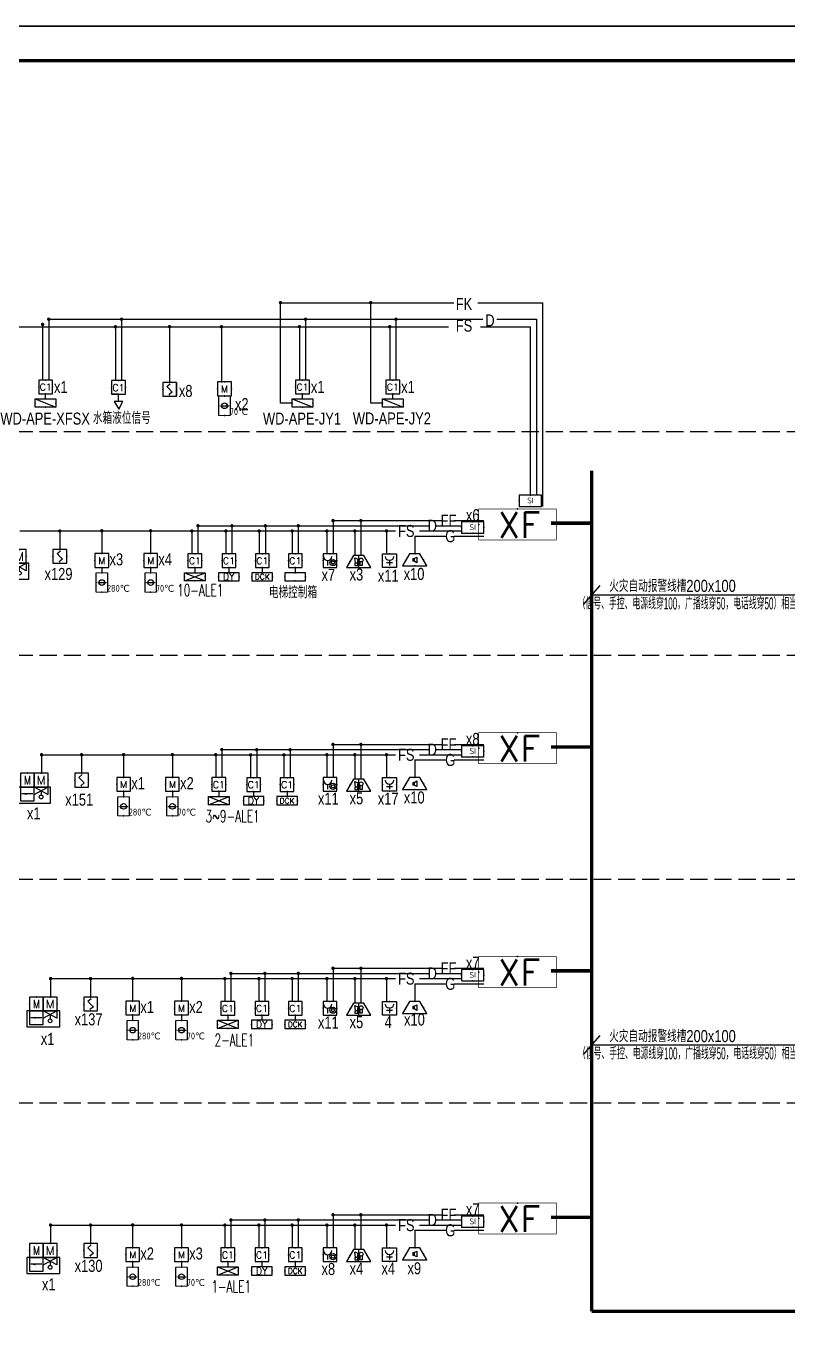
# Model space of a CAD drawing. Extents: x -54686 to 596156, y -555137 to 71395.
# Drawn here: x -26633 to -4514, y -461944 to -423826 of the extents above; entities that cross this region are included whole.
import ezdxf
from ezdxf.enums import TextEntityAlignment as Align

# ---------------------------------------------------------------- set-up
doc = ezdxf.new("R2010")
doc.units = 0
doc.header["$LTSCALE"] = 1000
doc.linetypes.add('CONTINOUS', pattern=[0])
doc.linetypes.add('DASH', pattern=[0.35, 0.25, -0.1])
doc.layers.get('0').update_dxf_attribs({"linetype": 'CONTINUOUS'})
for name, color, linetype in [('DIM-系统', 3, 'CONTINUOUS'), ('EQUIP', 3, 'CONTINUOUS'), ('EQUIP-动力', 3, 'CONTINUOUS'), ('EQUIP-消防', 3, 'CONTINUOUS'), ('EQUIP-箱柜', 3, 'CONTINUOUS'), ('LAYER1', 7, 'CONTINOUS'), ('SIG_TEXT', 7, 'CONTINUOUS'), ('TEL_TEXT', 3, 'CONTINUOUS'), ('TEL_TITLE', 6, 'CONTINUOUS'), ('WIRE', 4, 'CONTINUOUS'), ('WIRE-照明', 1, 'CONTINUOUS')]:
    doc.layers.add(name, color=color, linetype=linetype)
doc.styles.add('_HZTXT', font='ROS', dxfattribs={"width": 0.8, "bigfont": 'JD'})
doc.styles.add('_TCH_LABEL', font='COMPLEX', dxfattribs={"bigfont": 'GBCBIG'})
doc.styles.add('_TEL_DIM', font='SIMPLEX', dxfattribs={"width": 0.8, "height": 3.5, "bigfont": 'HZTXT'})
doc.styles.get("Standard").update_dxf_attribs({"font": 'GBENOR', "bigfont": 'GBCBIG'})

# ---------------------------------------------------------------- blocks, each defined once
blk = doc.blocks.new('SDG AETH AE5H')
at = {"layer": 'DIM-系统'}
blk.add_lwpolyline([(-54686, 13482), (29414, 13482), (29414, -45918), (-54686, -45918)], close=True, dxfattribs=at)
blk = doc.blocks.new('$equip$00002776')
for p, q in [((0.65, 0.65), (-0.65, 0.65)), ((-0.65, 0.65), (-0.65, 0)), ((-0.65, 0), (0.65, 0)), ((0.65, 0), (0.65, 0.65))]:
    blk.add_line(p, q)
at = {"const_width": 0.04}
blk.add_lwpolyline([(-0.65, 0.65), (-0.65, 0), (0.65, 0), (0.65, 0.65), (-0.65, 0.65), (-0.65, 0)], dxfattribs=at)
for p in [(-0.65, 0.325), (0, 0.65), (0, 0), (0.65, 0.325)]:
    blk.add_point(p)
at = {"color": 7}
blk.add_attdef('$TEXT$', text='', height=0.34, dxfattribs=at).set_placement((0.006, 0.343), align=Align.MIDDLE_CENTER)
at = {"color": 7, "flags": 1}
for tag, height, p in [('A', 0.00002, (0, 0)), ('B', 0.4, (0.905, 0.246))]:
    blk.add_attdef(tag, text='', height=height, dxfattribs=at).set_placement(p, align=Align.MIDDLE_CENTER)
blk = doc.blocks.new('$equip$00001700')
for p, q in [((-0.5, 0.5), (-0.5, -0.5)), ((0.5, 0.5), (-0.5, 0.5)), ((-0.2, 0.2), (0.05, 0.4)), ((0, 0), (-0.2, 0.2)), ((0, 0), (0.2, -0.2)), ((0.5, -0.5), (0.5, 0.5)), ((-0.5, -0.5), (0.5, -0.5)), ((0.2, -0.2), (-0.05, -0.4))]:
    blk.add_line(p, q)
for p in [(-0.5, 0), (0, 0.5), (0.5, 0), (0, -0.5)]:
    blk.add_point(p)
at = {"flags": 1}
for tag, height, p in [('A', 0.00002, (0, 0)), ('B', 0.4, (0.75, -0.204))]:
    blk.add_attdef(tag, text='', height=height, dxfattribs=at).set_placement(p, align=Align.MIDDLE_CENTER)
blk = doc.blocks.new('$equip$00001711')
for p, q in [((-0.5, 1), (-0.5, 0)), ((0.5, 1), (-0.5, 1)), ((0.5, 0), (0.5, 1)), ((-0.5, 0), (0.5, 0)), ((-0.169, 0.5), (-0.169, 0.15))]:
    blk.add_line(p, q)
for radius in [0.226, 0.113]:
    blk.add_circle((0.227, 0.36), radius)
blk.add_arc((-0.169, 0.8), 0.3, 180, 0)
for p in [(0, 1), (-0.5, 0.5), (0, 0), (0.5, 0.5)]:
    blk.add_point(p)
at = {"flags": 1}
for tag, height, p in [('A', 0.00002, (0, 0)), ('B', 0.4, (0.759, 0.309))]:
    blk.add_attdef(tag, text='', height=height, dxfattribs=at).set_placement(p, align=Align.MIDDLE_CENTER)
blk = doc.blocks.new('$equip$00001712')
for p, q in [((-0.5, 1), (-0.5, 0)), ((0.5, 1), (-0.5, 1)), ((0.5, 0), (0.5, 1)), ((-0.5, 0), (0.5, 0)), ((-0.219, 0.331), (0.222, 0.331)), ((0, 0.5), (0, 0.15))]:
    blk.add_line(p, q)
blk.add_arc((0, 0.8), 0.3, 180, 0)
for p in [(0, 1), (-0.5, 0.5), (0, 0), (0.5, 0.5)]:
    blk.add_point(p)
at = {"flags": 1}
for tag, height, p in [('A', 0.00002, (0, 0)), ('B', 0.4, (0.726, 0.302))]:
    blk.add_attdef(tag, text='', height=height, dxfattribs=at).set_placement(p, align=Align.MIDDLE_CENTER)
blk = doc.blocks.new('A$C5F0073ED')
blk.add_point((351, 1))
at = {"layer": 'EQUIP-消防'}
for p, q in [((202, 350), (0, 1)), ((0, 1), (703, 1)), ((502, 350), (202, 350)), ((502, 350), (202, 350)), ((244, 285), (332, 245)), ((264, 125), (244, 285)), ((332, 125), (244, 125)), ((244, 125), (244, 57)), ((244, 57), (332, 57)), ((332, 245), (312, 125)), ((332, 57), (332, 125)), ((352, 350), (352, 0)), ((396, 56), (396, 170)), ((456, 56), (396, 56)), ((456, 170), (456, 56)), ((703, 1), (502, 350))]:
    blk.add_line(p, q, dxfattribs=at)
blk.add_circle((426, 216), 55.4, dxfattribs=at)
for p in [(101, 175), (352, 350), (602, 175)]:
    blk.add_point(p, dxfattribs=at)
at = {"color": 7, "style": '_TEL_DIM', "flags": 1}
blk.add_attdef('A', text='', height=0.01, dxfattribs=at).set_placement((351, 1), align=Align.MIDDLE_CENTER)
blk = doc.blocks.new('$equip$00002677')
for p, q in [((-0.3, 0.699), (-0.703, 0)), ((-0.703, 0), (0.703, 0)), ((0.3, 0.699), (-0.3, 0.699)), ((-0.117, 0.421), (-0.117, 0.26)), ((-0.117, 0.421), (-0.036, 0.421)), ((-0.036, 0.26), (-0.117, 0.26)), ((-0.036, 0.421), (0.118, 0.503)), ((-0.036, 0.421), (-0.036, 0.26)), ((0.118, 0.173), (-0.036, 0.26)), ((0.118, 0.503), (0.118, 0.173)), ((0.703, 0), (0.3, 0.699))]:
    blk.add_line(p, q)
at = {"const_width": 0.04}
blk.add_lwpolyline([(-0.3, 0.699), (0.3, 0.699), (0.703, 0), (-0.703, 0), (-0.3, 0.699), (0.3, 0.699)], dxfattribs=at)
blk.add_lwpolyline([(-0.3, 0.699), (0.3, 0.699), (0.703, 0), (-0.703, 0), (-0.3, 0.699), (0.3, 0.699)], dxfattribs=at)
for p in [(-0.501, 0.349), (0, 0.699), (0, 0), (0.502, 0.349)]:
    blk.add_point(p)
at = {"color": 7, "flags": 1}
for tag, height, p in [('A', 0.00002, (0, 0)), ('B', 0.4, (0.961, 0.299))]:
    blk.add_attdef(tag, text='', height=height, dxfattribs=at).set_placement(p, align=Align.MIDDLE_CENTER)
blk = doc.blocks.new('$equip$00001424')
for p, q in [((-0.75, 0), (0.75, 0.6)), ((-0.75, 0.6), (0.75, 0)), ((0.75, 0.6), (-0.75, 0.6)), ((-0.75, 0.6), (-0.75, 0)), ((-0.75, 0), (0.75, 0)), ((0.75, 0), (0.75, 0.6))]:
    blk.add_line(p, q)
for p in [(-0.75, 0.3), (0, 0.6), (0, 0), (0.75, 0.3)]:
    blk.add_point(p)
at = {"style": '_TCH_LABEL', "flags": 9}
blk.add_attdef('A', (0, 0), '', height=0.00002, dxfattribs=at)
blk = doc.blocks.new('$equip_U$00000168(HT0578)')
at = {"color": 3}
for p, q in [((0.5, 1), (-0.5, 1)), ((-0.5, 1), (-0.5, 0)), ((0.5, 1), (-0.5, 1)), ((-0.5, 1), (-0.5, 0)), ((0.5, 0), (0.5, 1)), ((0.5, 0), (0.5, 1)), ((-0.5, 0), (0.5, 0)), ((-0.5, 0), (0.5, 0))]:
    blk.add_line(p, q, dxfattribs=at)
at = {"color": 3, "const_width": 0.0125}
for points in [[(-0.5, 1), (-0.5, 0)], [(0.5, 1), (-0.5, 1)], [(0.5, 0), (0.5, 1)], [(-0.5, 0), (0.5, 0)]]:
    blk.add_lwpolyline(points, dxfattribs=at)
for p in [(0, 1), (-0.5, 0.5), (0, 0), (0.5, 0.5)]:
    blk.add_point(p)
at = {"color": 7, "style": '_TEL_DIM'}
blk.add_attdef('$TEXT$', text='', height=0.5, dxfattribs=at).set_placement((0.004, 0.487), align=Align.MIDDLE_CENTER)
at = {"color": 7, "style": '_TEL_DIM', "flags": 1}
blk.add_attdef('A', text='', height=0.000025, dxfattribs=at).set_placement((0, 0), align=Align.MIDDLE_CENTER)
blk = doc.blocks.new('$equip_U$00000156(HT0578)')
at = {"color": 3}
for p, q in [((1, 1), (0, 1)), ((0, 1), (0, 0)), ((1, 0), (1, 1)), ((0, 0), (-1, 0)), ((-1, 0), (-1, -1)), ((0, 0), (1, 0)), ((1, 0), (0, 0)), ((0, 0), (0, -1)), ((0, -1), (0, 0)), ((1, -1), (1, 0)), ((-1, -1), (0, -1)), ((0, -1), (1, -1))]:
    blk.add_line(p, q, dxfattribs=at)
at = {"color": 3, "linetype": 'Continuous'}
for p, q in [((-0.99, 0), (-0.99, 0.54)), ((-0.99, 0.54), (0, 0)), ((0, 0.54), (-0.99, 0)), ((-0.495, 0.27), (-0.495, 0.585)), ((0, 0.54), (0, 0))]:
    blk.add_line(p, q, dxfattribs=at)
at = {"color": 7}
blk.add_line((0.1, 0.5), (0.9, 0.5), dxfattribs=at)
at = {"color": 4, "linetype": 'DASH'}
blk.add_lwpolyline([(-1.188, 0), (1.188, 0), (1.188, 1.159), (-1.188, 1.159)], close=True, dxfattribs=at)
at = {"color": 3}
blk.add_lwpolyline([(-1, 0), (1, 0), (1, 0), (-1, 0)], close=True, dxfattribs=at)
at = {"color": 3, "linetype": 'Continuous'}
blk.add_circle((-0.495, 0.72), 0.135, dxfattribs=at)
for p in [(-0.99, 0), (1, 0), (-1, -0.5), (1, -0.5), (-0.5, -1), (0, -1), (0.5, -1)]:
    blk.add_point(p)
at = {"color": 7}
blk.add_solid([(0.9, 0.5), (0.551, 0.575), (0.551, 0.425)], dxfattribs=at)
at = {"color": 7, "style": '_TEL_DIM', "flags": 1}
blk.add_attdef('A', text='', height=0.000025, dxfattribs=at).set_placement((0, 0), align=Align.MIDDLE_CENTER)
at = {"color": 7, "style": '_TEL_DIM'}
blk.add_attdef('$TEXT$', text='', height=0.627, dxfattribs=at).set_placement((-0.503, -0.5), align=Align.MIDDLE_CENTER)
at = {"color": 3, "style": '_TEL_DIM', "width": 0.8}
blk.add_attdef('M', text='', height=0.627, dxfattribs=at).set_placement((0.497, -0.5), align=Align.MIDDLE_CENTER)
blk = doc.blocks.new('$equip_U$00000169(HT0578)')
at = {"color": 1}
for p, q in [((0.5, 1), (-0.5, 1)), ((-0.5, 1), (-0.5, 0)), ((0.5, 1), (-0.5, 1)), ((-0.5, 1), (-0.5, 0)), ((0.5, 0), (0.5, 1)), ((0.5, 0), (0.5, 1)), ((-0.5, 0), (0.5, 0)), ((-0.5, 0), (0.5, 0))]:
    blk.add_line(p, q, dxfattribs=at)
at = {"color": 1, "const_width": 0.0125}
for points in [[(-0.5, 1), (-0.5, 0)], [(0.5, 1), (-0.5, 1)], [(0.5, 0), (0.5, 1)], [(-0.5, 0), (0.5, 0)]]:
    blk.add_lwpolyline(points, dxfattribs=at)
for p in [(0, 1), (-0.5, 0.5), (0, 0), (0.5, 0.5)]:
    blk.add_point(p)
at = {"color": 7, "style": '_TEL_DIM'}
blk.add_attdef('$TEXT$', text='', height=0.5, dxfattribs=at).set_placement((0.004, 0.487), align=Align.MIDDLE_CENTER)
at = {"color": 7, "style": '_TEL_DIM', "flags": 1}
blk.add_attdef('A', text='', height=0.000025, dxfattribs=at).set_placement((0, 0), align=Align.MIDDLE_CENTER)
blk = doc.blocks.new('$equip$00002402')
at = {"lineweight": 20}
for p, q in [((0.322, 0.558), (-0.328, 0.558)), ((-0.328, -0.558), (0.322, -0.558))]:
    blk.add_line(p, q, dxfattribs=at)
for p, q in [((-0.328, -0.558), (-0.328, 0.558)), ((-0.242, 0), (0, 0)), ((0, 0), (0.242, 0)), ((0.322, 0.558), (0.322, -0.558))]:
    blk.add_line(p, q)
at = {"const_width": 0.04}
for points in [[(-0.328, -0.558), (-0.328, 0.558)], [(-0.328, 0.558), (0.322, 0.558), (0.322, -0.558), (-0.328, -0.558), (-0.328, 0.558), (0.322, 0.558)]]:
    blk.add_lwpolyline(points, dxfattribs=at)
blk.add_circle((-0.003, 0), 0.164)
for p in [(-0.328, 0), (-0.003, 0.558), (0.322, 0), (-0.003, -0.558)]:
    blk.add_point(p)
at = {"color": 7, "style": '_TEL_DIM', "flags": 1}
blk.add_attdef('A', text='', height=0.00002, dxfattribs=at).set_placement((0, 0), align=Align.MIDDLE_CENTER)
at = {"color": 7}
blk.add_attdef('$TEXT$', text='', height=0.4, dxfattribs=at).set_placement((0.832, -0.336), align=Align.MIDDLE_CENTER)
blk = doc.blocks.new('$equip$00002403')
for p, q in [((-0.328, -0.558), (-0.328, 0.558)), ((-0.242, 0), (0, 0)), ((0, 0), (0.242, 0)), ((0.322, 0.558), (0.322, -0.558))]:
    blk.add_line(p, q)
at = {"lineweight": 20}
for p, q in [((0.322, 0.558), (-0.328, 0.558)), ((-0.328, -0.558), (0.322, -0.558))]:
    blk.add_line(p, q, dxfattribs=at)
at = {"const_width": 0.04}
for points in [[(-0.328, 0.558), (0.322, 0.558), (0.322, -0.558), (-0.328, -0.558), (-0.328, 0.558), (0.322, 0.558)], [(-0.328, -0.558), (-0.328, 0.558)]]:
    blk.add_lwpolyline(points, dxfattribs=at)
blk.add_circle((-0.003, 0), 0.164)
for p in [(-0.328, 0), (-0.003, 0.558), (0.322, 0), (-0.003, -0.558)]:
    blk.add_point(p)
at = {"color": 7, "style": '_TEL_DIM', "flags": 1}
blk.add_attdef('A', text='', height=0.00002, dxfattribs=at).set_placement((0, 0), align=Align.MIDDLE_CENTER)
at = {"color": 7}
blk.add_attdef('$TEXT$', text='', height=0.4, dxfattribs=at).set_placement((0.957, -0.336), align=Align.MIDDLE_CENTER)
blk = doc.blocks.new('$equip_U$00000377(HT0787)')
at = {"const_width": 0.0125}
blk.add_lwpolyline([(-0.75, 0.6), (0.75, 0.6), (0.75, 0), (-0.75, 0), (-0.75, 0.6)], dxfattribs=at)
for p in [(0, 0.6), (-0.75, 0.3), (0.75, 0.3)]:
    blk.add_point(p)
at = {"color": 7, "style": '_TEL_DIM'}
blk.add_attdef('$TEXT$', text='', height=0.5, dxfattribs=at).set_placement((0.034, 0.291), align=Align.MIDDLE_CENTER)
at = {"color": 7, "style": '_TEL_DIM', "flags": 1}
for tag in ['A', 'REMARK']:
    blk.add_attdef(tag, text='', height=0.000025, dxfattribs=at).set_placement((0, 0), align=Align.MIDDLE_CENTER)
blk = doc.blocks.new('$equip$00001416')
for p, q in [((0.75, 0.6), (-0.75, 0.6)), ((-0.75, 0), (0.75, 0.6)), ((-0.75, 0.6), (-0.75, 0)), ((-0.75, 0), (0.75, 0)), ((0.75, 0), (0.75, 0.6))]:
    blk.add_line(p, q)
for p in [(-0.75, 0.3), (0, 0.6), (0, 0), (0.75, 0.3)]:
    blk.add_point(p)
at = {"style": '_TCH_LABEL', "flags": 9}
blk.add_attdef('A', (0, 0), '', height=0.00002, dxfattribs=at)
blk = doc.blocks.new('A$C2AD7748D')
at = {"layer": 'EQUIP'}
for p, q in [((134, 285), (0, 285)), ((134, 149), (134, 285)), ((217, 149), (51, 149)), ((51, 149), (139, 0)), ((139, 0), (217, 149))]:
    blk.add_line(p, q, dxfattribs=at)
blk = doc.blocks.new('A$C00CB3F40')
at = {"layer": 'WIRE', "color": 4, "xscale": 1.95, "yscale": 1.95, "zscale": 1.95}
blk.add_blockref('A$C2AD7748D', (0, 0), dxfattribs=at)
blk = doc.blocks.new('$equip$00001816')
for p, q in [((0.75, 0.6), (-0.75, 0.6)), ((-0.75, 0.6), (-0.75, 0)), ((-0.75, 0), (0.75, 0)), ((0.75, 0), (0.75, 0.6))]:
    blk.add_line(p, q)
for p in [(-0.75, 0.3), (0, 0.6), (0, 0), (0.75, 0.3)]:
    blk.add_point(p)
at = {"color": 7, "style": '_TEL_DIM'}
blk.add_attdef('$TEXT$', text='', height=0.4, dxfattribs=at).set_placement((0, 0.3), align=Align.MIDDLE_CENTER)
at = {"color": 7, "style": '_TEL_DIM', "flags": 1}
blk.add_attdef('A', text='', height=0.00002, dxfattribs=at).set_placement((0, 0), align=Align.MIDDLE_CENTER)
blk = doc.blocks.new('$equip_U$00000398(HT0787)')
at = {"color": 3}
for p, q in [((0.75, 0.6), (-0.75, 0.6)), ((-0.75, 0.6), (-0.75, 0)), ((-0.75, 0), (0.75, 0)), ((0.75, 0), (0.75, 0.6))]:
    blk.add_line(p, q, dxfattribs=at)
for p in [(-0.75, 0.3), (0, 0.6), (0.75, 0.3)]:
    blk.add_point(p)
at = {"color": 7, "style": '_TEL_DIM'}
blk.add_attdef('$TEXT$', text='', height=0.5, dxfattribs=at).set_placement((0.016, 0.296), align=Align.MIDDLE_CENTER)
at = {"color": 7, "style": '_TEL_DIM', "flags": 1}
for tag in ['A', 'REMARK']:
    blk.add_attdef(tag, text='', height=0.000025, dxfattribs=at).set_placement((0, 0), align=Align.MIDDLE_CENTER)
blk = doc.blocks.new('$equip_U$00000201(HT0787)')
at = {"color": 3}
for p, q in [((0.5, 0.5), (-0.5, 0.5)), ((-0.5, 0.5), (-0.5, -0.5)), ((-0.2, 0.2), (0.05, 0.4)), ((0, 0), (-0.2, 0.2)), ((0, 0), (0.2, -0.2)), ((0.5, -0.5), (0.5, 0.5)), ((-0.5, -0.5), (0.5, -0.5)), ((0.2, -0.2), (-0.05, -0.4))]:
    blk.add_line(p, q, dxfattribs=at)
for points, const_width in [([(-0.5, 0.5), (0.5, 0.5)], 0.025), ([(-0.5, -0.5), (-0.5, 0.5)], 0.025), ([(0.05, 0.4), (-0.2, 0.2), (0.2, -0.2), (-0.05, -0.4)], 0.0125), ([(0.5, 0.5), (0.5, -0.5)], 0.025), ([(0.5, -0.5), (-0.5, -0.5)], 0.025)]:
    blk.add_lwpolyline(points, dxfattribs=dict(at, const_width=const_width))
blk.add_lwpolyline([(0.5, 0.5), (0.5, -0.5)], dxfattribs=at)
for p in [(-0.5, 0), (0, 0.5), (0.5, 0), (0, -0.5)]:
    blk.add_point(p)
at = {"color": 7, "style": '_TEL_DIM', "flags": 1}
blk.add_attdef('A', text='', height=0.000025, dxfattribs=at).set_placement((0, 0), align=Align.MIDDLE_CENTER)
blk = doc.blocks.new('$equip$00001413')
for p, q in [((0.75, 0.6), (-0.75, 0.6)), ((-0.75, 0.6), (-0.75, 0)), ((-0.75, 0), (0.75, 0)), ((0.75, 0), (0.75, 0.6))]:
    blk.add_line(p, q)
for p in [(-0.75, 0.3), (0, 0.6), (0, 0), (0.75, 0.3)]:
    blk.add_point(p)
at = {"style": '_TCH_LABEL', "flags": 9}
blk.add_attdef('A', (0, 0), '', height=0.00002, dxfattribs=at)

msp = doc.modelspace()

# ---------------------------------------------------------------- linework, layer by layer
for p, q in [((-19247, -434771), (-19247, -431854)), ((-16627, -434771), (-16627, -431854)), ((-18908, -434771), (-19247, -434771)), ((-16286, -434771), (-16627, -434771)), ((-9969, -440071), (-10456, -440617)), ((-10216, -440340), (-2440, -440340)), ((-9969, -453138), (-10456, -453684)), ((-10208, -453407), (-2432, -453407))]:
    msp.add_line(p, q)
at = {"layer": 'LAYER1', "linetype": 'DASH', "ltscale": 2}
for p, q in [((-33244, -435593), (20414, -435593)), ((-33244, -442093), (20414, -442093)), ((-33244, -448593), (20414, -448593)), ((-33244, -455094), (20414, -455094))]:
    msp.add_line(p, q, dxfattribs=at)
at = {"layer": 'SIG_TEXT', "const_width": 50}
for points in [[(-19222, -431854, -1), (-19272, -431854, -1)], [(-16602, -431854, -1), (-16652, -431854, -1)], [(-26133, -432485, -1), (-26183, -432485, -1)], [(-25955, -432335, -1), (-26005, -432335, -1)], [(-24018, -432555, -1), (-24068, -432555, -1)], [(-23839, -432335, -1), (-23889, -432335, -1)], [(-22445, -432552, -1), (-22495, -432552, -1)], [(-20939, -432552, -1), (-20989, -432552, -1)], [(-18672, -432552, -1), (-18722, -432552, -1)], [(-18494, -432335, -1), (-18544, -432335, -1)], [(-16050, -432552, -1), (-16100, -432552, -1)], [(-15872, -432335, -1), (-15922, -432335, -1)], [(-21621, -438334, -1), (-21671, -438334, -1)], [(-20632, -438334, -1), (-20682, -438334, -1)], [(-19663, -438334, -1), (-19713, -438334, -1)], [(-18706, -438334, -1), (-18756, -438334, -1)], [(-17697, -438184, -1), (-17747, -438184, -1)], [(-16888, -438184, -1), (-16938, -438184, -1)], [(-25633, -438484, -1), (-25683, -438484, -1)], [(-24412, -438480, -1), (-24462, -438480, -1)], [(-22994, -438480, -1), (-23044, -438480, -1)], [(-21799, -438484, -1), (-21849, -438484, -1)], [(-20810, -438484, -1), (-20860, -438484, -1)], [(-19841, -438484, -1), (-19891, -438484, -1)], [(-18884, -438484, -1), (-18934, -438484, -1)], [(-17875, -438484, -1), (-17925, -438484, -1)], [(-17066, -438484, -1), (-17116, -438484, -1)], [(-16145, -438484, -1), (-16195, -438484, -1)], [(-20926, -444834, -1), (-20976, -444834, -1)], [(-19913, -444839, -1), (-19963, -444839, -1)], [(-18944, -444839, -1), (-18994, -444839, -1)], [(-17697, -444684, -1), (-17747, -444684, -1)], [(-16888, -444684, -1), (-16938, -444684, -1)], [(-26163, -444984, -1), (-26213, -444984, -1)], [(-25001, -444984, -1), (-25051, -444984, -1)], [(-23780, -444980, -1), (-23830, -444980, -1)], [(-22362, -444980, -1), (-22412, -444980, -1)], [(-21104, -444984, -1), (-21154, -444984, -1)], [(-20091, -444989, -1), (-20141, -444989, -1)], [(-19122, -444989, -1), (-19172, -444989, -1)], [(-17875, -444984, -1), (-17925, -444984, -1)], [(-17066, -444984, -1), (-17116, -444984, -1)], [(-16145, -444984, -1), (-16195, -444984, -1)], [(-20663, -451335, -1), (-20713, -451335, -1)], [(-19675, -451335, -1), (-19725, -451335, -1)], [(-18706, -451335, -1), (-18756, -451335, -1)], [(-17697, -451185, -1), (-17747, -451185, -1)], [(-16888, -451185, -1), (-16938, -451185, -1)], [(-25900, -451485, -1), (-25950, -451485, -1)], [(-24738, -451485, -1), (-24788, -451485, -1)], [(-23517, -451480, -1), (-23567, -451480, -1)], [(-22099, -451480, -1), (-22149, -451480, -1)], [(-20841, -451485, -1), (-20891, -451485, -1)], [(-19852, -451485, -1), (-19902, -451485, -1)], [(-18884, -451485, -1), (-18934, -451485, -1)], [(-17875, -451485, -1), (-17925, -451485, -1)], [(-17066, -451485, -1), (-17116, -451485, -1)], [(-16145, -451485, -1), (-16195, -451485, -1)], [(-20663, -458494, -1), (-20713, -458494, -1)], [(-19675, -458494, -1), (-19725, -458494, -1)], [(-18706, -458494, -1), (-18756, -458494, -1)], [(-17697, -458344, -1), (-17747, -458344, -1)], [(-16888, -458344, -1), (-16938, -458344, -1)], [(-25900, -458644, -1), (-25950, -458644, -1)], [(-24738, -458644, -1), (-24788, -458644, -1)], [(-23517, -458639, -1), (-23567, -458639, -1)], [(-22099, -458639, -1), (-22149, -458639, -1)], [(-20841, -458644, -1), (-20891, -458644, -1)], [(-19852, -458644, -1), (-19902, -458644, -1)], [(-18884, -458644, -1), (-18934, -458644, -1)], [(-17875, -458644, -1), (-17925, -458644, -1)], [(-17066, -458644, -1), (-17116, -458644, -1)], [(-16145, -458644, -1), (-16195, -458644, -1)]]:
    msp.add_lwpolyline(points, format="xyb", close=True, dxfattribs=at)
at = {"layer": 'TEL_TITLE', "color": 6}
msp.add_lwpolyline([(-54686, -483226), (29414, -483226), (29414, -423826), (-54686, -423826)], close=True, dxfattribs=at)
at = {"layer": 'TEL_TITLE', "color": 6, "const_width": 100}
msp.add_lwpolyline([(-52186, -482226), (28414, -482226), (28414, -424826), (-52186, -424826)], close=True, dxfattribs=at)
at = {"layer": 'WIRE-照明'}
for p, q in [((-19247, -431854), (-14210, -431854)), ((-13511, -431854), (-11628, -431854)), ((-11628, -437770), (-11628, -431854)), ((-27790, -432552), (-14363, -432552)), ((-26158, -432485), (-26158, -434101)), ((-25980, -432335), (-13370, -432335)), ((-25980, -432335), (-25980, -434101)), ((-24043, -432564), (-24043, -434114)), ((-23865, -432345), (-23865, -434114)), ((-22470, -432552), (-22470, -434169)), ((-20964, -432552), (-20964, -434169)), ((-18697, -432552), (-18697, -434101)), ((-18519, -432335), (-18519, -434101)), ((-16075, -432552), (-16075, -434101)), ((-15897, -432335), (-15897, -434101)), ((-13441, -432552), (-11984, -432552)), ((-12965, -432335), (-11806, -432335)), ((-11984, -437445), (-11984, -432552)), ((-11806, -437445), (-11806, -432335)), ((-26069, -434651), (-26069, -434501)), ((-18608, -434651), (-18608, -434501)), ((-15986, -434651), (-15986, -434501)), ((-21646, -438334), (-21646, -439145)), ((-20657, -438334), (-20657, -439145)), ((-19688, -438334), (-19688, -439145)), ((-18731, -438334), (-18731, -439145)), ((-17722, -438184), (-17722, -439145)), ((-16913, -438184), (-16913, -439195)), ((-25658, -438484), (-25658, -439021)), ((-24437, -438480), (-24437, -439141)), ((-23019, -438480), (-23019, -439141)), ((-21824, -438484), (-21824, -439145)), ((-20835, -438484), (-20835, -439145)), ((-19866, -438484), (-19866, -439145)), ((-18909, -438484), (-18909, -439145)), ((-17900, -438484), (-17900, -439145)), ((-17091, -438484), (-17091, -439195)), ((-16170, -438484), (-16170, -439145)), ((-15349, -438634), (-15349, -439145)), ((-24437, -439541), (-24437, -439703)), ((-23019, -439541), (-23019, -439703)), ((-21735, -439545), (-21735, -439695)), ((-20746, -439545), (-20746, -439695)), ((-19777, -439545), (-19777, -439695)), ((-18820, -439545), (-18820, -439695)), ((-20951, -444834), (-20951, -445645)), ((-17722, -444684), (-17722, -445645)), ((-16913, -444684), (-16913, -445695)), ((-26189, -444984), (-26189, -445521)), ((-25026, -444984), (-25026, -445521)), ((-23805, -444980), (-23805, -445641)), ((-22387, -444980), (-22387, -445641)), ((-21129, -444984), (-21129, -445645)), ((-20116, -444989), (-20116, -445650)), ((-19938, -444839), (-19938, -445650)), ((-19147, -444989), (-19147, -445650)), ((-18969, -444839), (-18969, -445650)), ((-17900, -444984), (-17900, -445645)), ((-17091, -444984), (-17091, -445695)), ((-16170, -444984), (-16170, -445645)), ((-15349, -445134), (-15349, -445645)), ((-23805, -446041), (-23805, -446203)), ((-22387, -446041), (-22387, -446203)), ((-21040, -446045), (-21040, -446195)), ((-20027, -446050), (-20027, -446200)), ((-19058, -446050), (-19058, -446200)), ((-17722, -451185), (-17722, -452146)), ((-16913, -451185), (-16913, -452196)), ((-25926, -451485), (-25926, -452022)), ((-24763, -451485), (-24763, -452022)), ((-23542, -451480), (-23542, -452141)), ((-22124, -451480), (-22124, -452141)), ((-20866, -451485), (-20866, -452146)), ((-20688, -451335), (-20688, -452146)), ((-19877, -451485), (-19877, -452146)), ((-19700, -451335), (-19700, -452146)), ((-18909, -451485), (-18909, -452146)), ((-18731, -451335), (-18731, -452146)), ((-17900, -451485), (-17900, -452146)), ((-17091, -451485), (-17091, -452196)), ((-16170, -451485), (-16170, -452146)), ((-15349, -451635), (-15349, -452146)), ((-23542, -452541), (-23542, -452703)), ((-22124, -452541), (-22124, -452703)), ((-20777, -452546), (-20777, -452695)), ((-19788, -452546), (-19788, -452695)), ((-18820, -452546), (-18820, -452695)), ((-20688, -458494), (-20688, -459305)), ((-19700, -458494), (-19700, -459305)), ((-18731, -458494), (-18731, -459305)), ((-17722, -458344), (-17722, -459305)), ((-16913, -458344), (-16913, -459355)), ((-25926, -458644), (-25926, -459181)), ((-24763, -458644), (-24763, -459181)), ((-23542, -458639), (-23542, -459300)), ((-22124, -458639), (-22124, -459300)), ((-20866, -458644), (-20866, -459305)), ((-19877, -458644), (-19877, -459305)), ((-18909, -458644), (-18909, -459305)), ((-17900, -458644), (-17900, -459305)), ((-17091, -458644), (-17091, -459355)), ((-16170, -458644), (-16170, -459305)), ((-15349, -458794), (-15349, -459305)), ((-23542, -459700), (-23542, -459862)), ((-22124, -459700), (-22124, -459862)), ((-20777, -459705), (-20777, -459854)), ((-19788, -459705), (-19788, -459854)), ((-18820, -459705), (-18820, -459854))]:
    msp.add_line(p, q, dxfattribs=at)
at = {"layer": 'WIRE-照明', "linetype": 'ByBlock'}
for p, q in [((-21646, -438334), (-14940, -438334)), ((-17722, -438184), (-14558, -438184)), ((-14737, -438334), (-13990, -438334)), ((-14200, -438184), (-13340, -438184)), ((-26821, -438484), (-15904, -438484)), ((-15349, -438634), (-14420, -438634)), ((-15206, -438484), (-13990, -438484)), ((-14207, -438634), (-13340, -438634)), ((-20951, -444834), (-14940, -444834)), ((-17722, -444684), (-14558, -444684)), ((-14737, -444834), (-13990, -444834)), ((-14200, -444684), (-13340, -444684)), ((-26189, -444984), (-15904, -444984)), ((-15349, -445134), (-14420, -445134)), ((-15206, -444984), (-13990, -444984)), ((-14207, -445134), (-13340, -445134)), ((-17722, -451185), (-14558, -451185)), ((-14200, -451185), (-13340, -451185)), ((-25926, -451485), (-15904, -451485)), ((-20688, -451335), (-14940, -451335)), ((-15349, -451635), (-14420, -451635)), ((-15206, -451485), (-13990, -451485)), ((-14737, -451335), (-13990, -451335)), ((-14207, -451635), (-13340, -451635)), ((-20688, -458494), (-14940, -458494)), ((-17722, -458344), (-14558, -458344)), ((-14737, -458494), (-13990, -458494)), ((-14200, -458344), (-13340, -458344)), ((-25926, -458644), (-15904, -458644)), ((-15349, -458794), (-14420, -458794)), ((-15206, -458644), (-13990, -458644)), ((-14207, -458794), (-13340, -458794))]:
    msp.add_line(p, q, dxfattribs=at)
at = {"layer": 'WIRE-照明', "const_width": 100}
for points in [[(-10208, -436729), (-10208, -461149)], [(-10208, -438257), (-11390, -438257)], [(-10208, -444757), (-11390, -444757)], [(-10208, -451258), (-11390, -451258)], [(-10208, -458416), (-11390, -458416)], [(12455, -461149), (-10208, -461149)]]:
    msp.add_lwpolyline(points, dxfattribs=at)

# ---------------------------------------------------------------- block references
for p in [(-17331, -439545), (-17331, -446045), (-17331, -452546), (-17331, -459705)]:
    msp.add_blockref('A$C5F0073ED', p)
at = {"layer": 'DIM-系统'}
msp.add_blockref('SDG AETH AE5H', (0, -437308), dxfattribs=at)
at = {"layer": 'EQUIP', "xscale": 0.7776000000536442, "yscale": 0.7776000000536442, "zscale": 0.7776000000536442}
msp.add_blockref('A$C00CB3F40', (-24158, -434946), dxfattribs=at)
at = {"layer": 'EQUIP-动力', "xscale": 400, "yscale": 400, "zscale": 400}
for p in [(-19777, -439935), (-19058, -446440), (-18820, -452935), (-18820, -460094)]:
    msp.add_blockref('$equip$00001816', p, dxfattribs=at).add_auto_attribs({'$TEXT$': 'DCK'})
at = {"layer": 'EQUIP-消防'}
for name, p, xscale, yscale, zscale, values in [('$equip_U$00000169(HT0578)', (-26069, -434501), 400, 400, 400, {'$TEXT$': 'C1'}), ('$equip_U$00000169(HT0578)', (-23954, -434514), 400, 400, 400, {'$TEXT$': 'C1'}), ('$equip_U$00000168(HT0578)', (-20873, -434556), 400, 400, 400, {'$TEXT$': 'M'}), ('$equip_U$00000169(HT0578)', (-18608, -434501), 400, 400, 400, {'$TEXT$': 'C1'}), ('$equip_U$00000169(HT0578)', (-15986, -434501), 400, 400, 400, {'$TEXT$': 'C1'}), ('$equip$00002402', (-20873, -434848), 500, 500, 500, {'$TEXT$': '70℃'}), ('$equip$00002776', (-11990, -437770), 500, 500, 500, {'$TEXT$': 'SI'}), ('$equip_U$00000377(HT0787)', (-12365, -438745), 1500, 1500, 1500, {'$TEXT$': 'XF'}), ('$equip$00002776', (-13665, -438547), 500, 500, 500, {'$TEXT$': 'SI'}), ('$equip_U$00000168(HT0578)', (-24437, -439541), 400, 400, 400, {'$TEXT$': 'M'}), ('$equip_U$00000168(HT0578)', (-23019, -439541), 400, 400, 400, {'$TEXT$': 'M'}), ('$equip_U$00000169(HT0578)', (-21735, -439545), 400, 400, 400, {'$TEXT$': 'C1'}), ('$equip_U$00000169(HT0578)', (-20746, -439545), 400, 400, 400, {'$TEXT$': 'C1'}), ('$equip_U$00000169(HT0578)', (-19777, -439545), 400, 400, 400, {'$TEXT$': 'C1'}), ('$equip_U$00000169(HT0578)', (-18820, -439545), 400, 400, 400, {'$TEXT$': 'C1'}), ('$equip$00002403', (-24436, -439982), 500, 500, 500, {'$TEXT$': '280℃'}), ('$equip$00002402', (-23018, -439982), 500, 500, 500, {'$TEXT$': '70℃'}), ('$equip_U$00000377(HT0787)', (-12365, -445245), 1500, 1500, 1500, {'$TEXT$': 'XF'}), ('$equip$00002776', (-13665, -445047), 500, 500, 500, {'$TEXT$': 'SI'}), ('$equip_U$00000168(HT0578)', (-23805, -446041), 400, 400, 400, {'$TEXT$': 'M'}), ('$equip_U$00000168(HT0578)', (-22387, -446041), 400, 400, 400, {'$TEXT$': 'M'}), ('$equip_U$00000169(HT0578)', (-21040, -446045), 400, 400, 400, {'$TEXT$': 'C1'}), ('$equip_U$00000169(HT0578)', (-20027, -446050), 400, 400, 400, {'$TEXT$': 'C1'}), ('$equip_U$00000169(HT0578)', (-19058, -446050), 400, 400, 400, {'$TEXT$': 'C1'}), ('$equip$00002403', (-23804, -446482), 500, 500, 500, {'$TEXT$': '280℃'}), ('$equip$00002402', (-22386, -446482), 500, 500, 500, {'$TEXT$': '70℃'}), ('$equip_U$00000377(HT0787)', (-12365, -451745), 1500, 1500, 1500, {'$TEXT$': 'XF'}), ('$equip$00002776', (-13665, -451548), 500, 500, 500, {'$TEXT$': 'SI'}), ('$equip_U$00000168(HT0578)', (-23542, -452541), 400, 400, 400, {'$TEXT$': 'M'}), ('$equip_U$00000168(HT0578)', (-22124, -452541), 400, 400, 400, {'$TEXT$': 'M'}), ('$equip_U$00000169(HT0578)', (-20777, -452546), 400, 400, 400, {'$TEXT$': 'C1'}), ('$equip_U$00000169(HT0578)', (-19788, -452546), 400, 400, 400, {'$TEXT$': 'C1'}), ('$equip_U$00000169(HT0578)', (-18820, -452546), 400, 400, 400, {'$TEXT$': 'C1'}), ('$equip$00002403', (-23540, -452982), 500, 500, 500, {'$TEXT$': '280℃'}), ('$equip$00002402', (-22122, -452982), 500, 500, 500, {'$TEXT$': '70℃'}), ('$equip_U$00000377(HT0787)', (-12365, -458904), 1500, 1500, 1500, {'$TEXT$': 'XF'}), ('$equip$00002776', (-13665, -458707), 500, 500, 500, {'$TEXT$': 'SI'}), ('$equip_U$00000168(HT0578)', (-23542, -459700), 400, 400, 400, {'$TEXT$': 'M'}), ('$equip_U$00000168(HT0578)', (-22124, -459700), 400, 400, 400, {'$TEXT$': 'M'}), ('$equip_U$00000169(HT0578)', (-20777, -459705), 400, 400, 400, {'$TEXT$': 'C1'}), ('$equip_U$00000169(HT0578)', (-19788, -459705), 400, 400, 400, {'$TEXT$': 'C1'}), ('$equip_U$00000169(HT0578)', (-18820, -459705), 400, 400, 400, {'$TEXT$': 'C1'}), ('$equip$00002403', (-23540, -460141), 500, 500, 500, {'$TEXT$': '280℃'}), ('$equip$00002402', (-22122, -460141), 500, 500, 500, {'$TEXT$': '70℃'})]:
    msp.add_blockref(name, p, dxfattribs=dict(at, xscale=xscale, yscale=yscale, zscale=zscale)).add_auto_attribs(values)
for name, p, xscale, yscale, zscale in [('$equip_U$00000201(HT0787)', (-22470, -434369), 400, 400, 400), ('$equip$00001700', (-25658, -439221), 400, 400, 400), ('$equip$00002677', (-15349, -439495), 500, 500, 500), ('$equip$00001700', (-25026, -445721), 400, 400, 400), ('$equip$00002677', (-15349, -445995), 500, 500, 500), ('$equip$00001700', (-24763, -452222), 400, 400, 400), ('$equip$00002677', (-15349, -452495), 500, 500, 500), ('$equip$00001700', (-24763, -459381), 400, 400, 400), ('$equip$00002677', (-15349, -459654), 500, 500, 500)]:
    msp.add_blockref(name, p, dxfattribs=dict(at, xscale=xscale, yscale=yscale, zscale=zscale))
ref = msp.add_blockref('$equip_U$00000156(HT0578)', (-27032, -439421), dxfattribs=dict(at, xscale=400, yscale=400, zscale=400, rotation=180))
ref.add_attrib('M', 'M', dxfattribs={"layer": '0', "color": 3, "height": 251, "style": '_TEL_DIM', "width": 0.8}).set_placement((-27231, -439222), align=Align.MIDDLE_CENTER)
ref.add_attrib('$TEXT$', 'M', dxfattribs={"layer": '0', "color": 7, "height": 251, "style": '_TEL_DIM'}).set_placement((-26831, -439222), align=Align.MIDDLE_CENTER)
at = {"layer": 'EQUIP-消防', "linetype": 'ByBlock', "yscale": 400, "zscale": 400}
for name, p, xscale in [('$equip$00001711', (-17811, -439545), 400), ('$equip$00001712', (-16082, -439545), -400), ('$equip$00001711', (-17811, -446045), 400), ('$equip$00001712', (-16082, -446045), -400), ('$equip$00001711', (-17811, -452546), 400), ('$equip$00001712', (-16082, -452546), -400), ('$equip$00001711', (-17811, -459705), 400), ('$equip$00001712', (-16082, -459705), -400)]:
    msp.add_blockref(name, p, dxfattribs=dict(at, xscale=xscale))
at = {"layer": 'EQUIP-消防'}
ref = msp.add_blockref('$equip_U$00000156(HT0578)', (-26400, -445921), dxfattribs=dict(at, xscale=400, yscale=400, zscale=400, rotation=180))
ref.add_attrib('M', 'M', dxfattribs={"layer": '0', "color": 3, "height": 251, "style": '_TEL_DIM', "width": 0.8}).set_placement((-26599, -445722), align=Align.MIDDLE_CENTER)
ref.add_attrib('$TEXT$', 'M', dxfattribs={"layer": '0', "color": 7, "height": 251, "style": '_TEL_DIM'}).set_placement((-26199, -445722), align=Align.MIDDLE_CENTER)
ref = msp.add_blockref('$equip_U$00000156(HT0578)', (-26137, -452422), dxfattribs=dict(at, xscale=400, yscale=400, zscale=400, rotation=180))
ref.add_attrib('M', 'M', dxfattribs={"layer": '0', "color": 3, "height": 251, "style": '_TEL_DIM', "width": 0.8}).set_placement((-26336, -452222), align=Align.MIDDLE_CENTER)
ref.add_attrib('$TEXT$', 'M', dxfattribs={"layer": '0', "color": 7, "height": 251, "style": '_TEL_DIM'}).set_placement((-25936, -452222), align=Align.MIDDLE_CENTER)
ref = msp.add_blockref('$equip_U$00000156(HT0578)', (-26137, -459581), dxfattribs=dict(at, xscale=400, yscale=400, zscale=400, rotation=180))
ref.add_attrib('M', 'M', dxfattribs={"layer": '0', "color": 3, "height": 251, "style": '_TEL_DIM', "width": 0.8}).set_placement((-26336, -459381), align=Align.MIDDLE_CENTER)
ref.add_attrib('$TEXT$', 'M', dxfattribs={"layer": '0', "color": 7, "height": 251, "style": '_TEL_DIM'}).set_placement((-25936, -459381), align=Align.MIDDLE_CENTER)
at = {"layer": 'EQUIP-箱柜', "yscale": 400, "zscale": 400, "rotation": 180}
for name, p, xscale in [('$equip$00001416', (-26069, -434651), -400), ('$equip$00001416', (-18608, -434651), -400), ('$equip$00001416', (-15986, -434651), -400), ('$equip$00001413', (-18820, -439695), 400)]:
    msp.add_blockref(name, p, dxfattribs=dict(at, xscale=xscale))
at = {"layer": 'EQUIP-箱柜', "linetype": 'ByBlock', "xscale": -400, "yscale": 400, "zscale": 400, "rotation": 180}
for p in [(-21735, -439695), (-21040, -446195), (-20777, -452695), (-20777, -459854)]:
    msp.add_blockref('$equip$00001424', p, dxfattribs=at)
at = {"layer": 'EQUIP-箱柜'}
ref = msp.add_blockref('$equip_U$00000398(HT0787)', (-20746, -439695), dxfattribs=dict(at, xscale=400, yscale=400, zscale=400, rotation=180))
ref.add_attrib('$TEXT$', 'DY', dxfattribs={"layer": '0', "color": 7, "height": 200, "style": '_TEL_DIM'}).set_placement((-20752, -439813), align=Align.MIDDLE_CENTER)
ref = msp.add_blockref('$equip_U$00000398(HT0787)', (-20027, -446200), dxfattribs=dict(at, xscale=400, yscale=400, zscale=400, rotation=180))
ref.add_attrib('$TEXT$', 'DY', dxfattribs={"layer": '0', "color": 7, "height": 200, "style": '_TEL_DIM'}).set_placement((-20033, -446318), align=Align.MIDDLE_CENTER)
ref = msp.add_blockref('$equip_U$00000398(HT0787)', (-19788, -452695), dxfattribs=dict(at, xscale=400, yscale=400, zscale=400, rotation=180))
ref.add_attrib('$TEXT$', 'DY', dxfattribs={"layer": '0', "color": 7, "height": 200, "style": '_TEL_DIM'}).set_placement((-19795, -452814), align=Align.MIDDLE_CENTER)
ref = msp.add_blockref('$equip_U$00000398(HT0787)', (-19788, -459854), dxfattribs=dict(at, xscale=400, yscale=400, zscale=400, rotation=180))
ref.add_attrib('$TEXT$', 'DY', dxfattribs={"layer": '0', "color": 7, "height": 200, "style": '_TEL_DIM'}).set_placement((-19795, -459973), align=Align.MIDDLE_CENTER)

# ---------------------------------------------------------------- texts
at = {"layer": 'SIG_TEXT', "style": '_HZTXT'}
for s, width, p in [('FK', 0.8, (-13917, -431892)), ('D', 0.8, (-13163, -432370)), ('FS', 0.8, (-13917, -432520)), ('x1', 0.8, (-25629, -434303)), ('x1', 0.8, (-18168, -434303)), ('x1', 0.8, (-15545, -434303)), ('x8', 0.8, (-22001, -434417)), ('x2', 0.8, (-20372, -434801)), ('WD-APE-XFSX', 0.8, (-26084, -435220)), ('水箱液位信号 ', 0.8, (-23804, -435201)), ('WD-APE-JY1', 0.8, (-18623, -435220)), ('WD-APE-JY2', 0.8, (-16012, -435216)), ('x6', 0.8, (-13665, -438024)), ('FS', 0.8, (-15595, -438484)), ('D', 0.8, (-14840, -438334)), ('FF', 0.8, (-14368, -438184)), ('G', 0.8, (-14317, -438634)), ('x3', 0.8, (-24016, -439308)), ('x4', 0.8, (-22598, -439308)), ('x129', 0.8, (-25695, -439733)), ('x7', 0.8, (-17858, -439759)), ('x3', 0.8, (-17043, -439748)), ('x11', 0.8, (-16118, -439785)), ('x10', 0.8, (-15368, -439732)), ('火灾自动报警线槽200x100', 0.8, (-7861, -440079)), ('（信号、手控、电源线穿100，广播线穿50，电话线穿50）相当于中间设两道隔板分隔', 0.5, (-6294, -440588)), ('x8', 0.8, (-13665, -444524)), ('FS', 0.8, (-15595, -444984)), ('D', 0.8, (-14840, -444834)), ('FF', 0.8, (-14368, -444684)), ('G', 0.8, (-14317, -445134)), ('x1', 0.8, (-23383, -445808)), ('x2', 0.8, (-21965, -445808)), ('x151', 0.8, (-25095, -446287)), ('x11', 0.8, (-17858, -446259)), ('x5', 0.8, (-17043, -446248)), ('x17', 0.8, (-16121, -446260)), ('x10', 0.8, (-15363, -446223)), ('x1', 0.8, (-26416, -446686)), ('x7', 0.8, (-13665, -451024)), ('FS', 0.8, (-15595, -451485)), ('D', 0.8, (-14840, -451335)), ('FF', 0.8, (-14368, -451185)), ('G', 0.8, (-14317, -451635)), ('x1', 0.8, (-23120, -452309)), ('x2', 0.8, (-21702, -452309)), ('x137', 0.8, (-24822, -452667)), ('x11', 0.8, (-17858, -452759)), ('x5', 0.8, (-17043, -452749)), ('4', 0.8, (-16118, -452744)), ('x10', 0.8, (-15357, -452672)), ('x1', 0.8, (-26012, -453234)), ('火灾自动报警线槽200x100', 0.8, (-7861, -453154)), ('（信号、手控、电源线穿100，广播线穿50，电话线穿50）相当于中间设两道隔板分隔', 0.5, (-6286, -453655)), ('FF', 0.8, (-14368, -458344)), ('x7', 0.8, (-13665, -458183)), ('FS', 0.8, (-15595, -458644)), ('D', 0.8, (-14840, -458494)), ('G', 0.8, (-14317, -458794)), ('x2', 0.8, (-23120, -459468)), ('x3', 0.8, (-21702, -459468)), ('x130', 0.8, (-24822, -459826)), ('x8', 0.8, (-17858, -459918)), ('x4', 0.8, (-17043, -459907)), ('x4', 0.8, (-16118, -459903)), ('x9', 0.8, (-15361, -459898)), ('x1', 0.8, (-25980, -460365))]:
    msp.add_text(s, height=350, dxfattribs=dict(at, width=width)).set_placement(p, align=Align.MIDDLE_CENTER)
at = {"layer": 'TEL_TEXT', "style": '_TEL_DIM'}
for s, width, p in [('10-ALE1', 0.64, (-22251, -440378)), ('电梯控制箱', 0.8, (-19584, -440438)), ('3~9-ALE1', 0.64, (-21428, -446942)), ('2-ALE1', 0.64, (-21165, -453443)), ('1-ALE1', 0.64, (-21255, -460602))]:
    msp.add_text(s, height=350, dxfattribs=dict(at, width=width)).set_placement(p)

doc.saveas('drawing.dxf')
